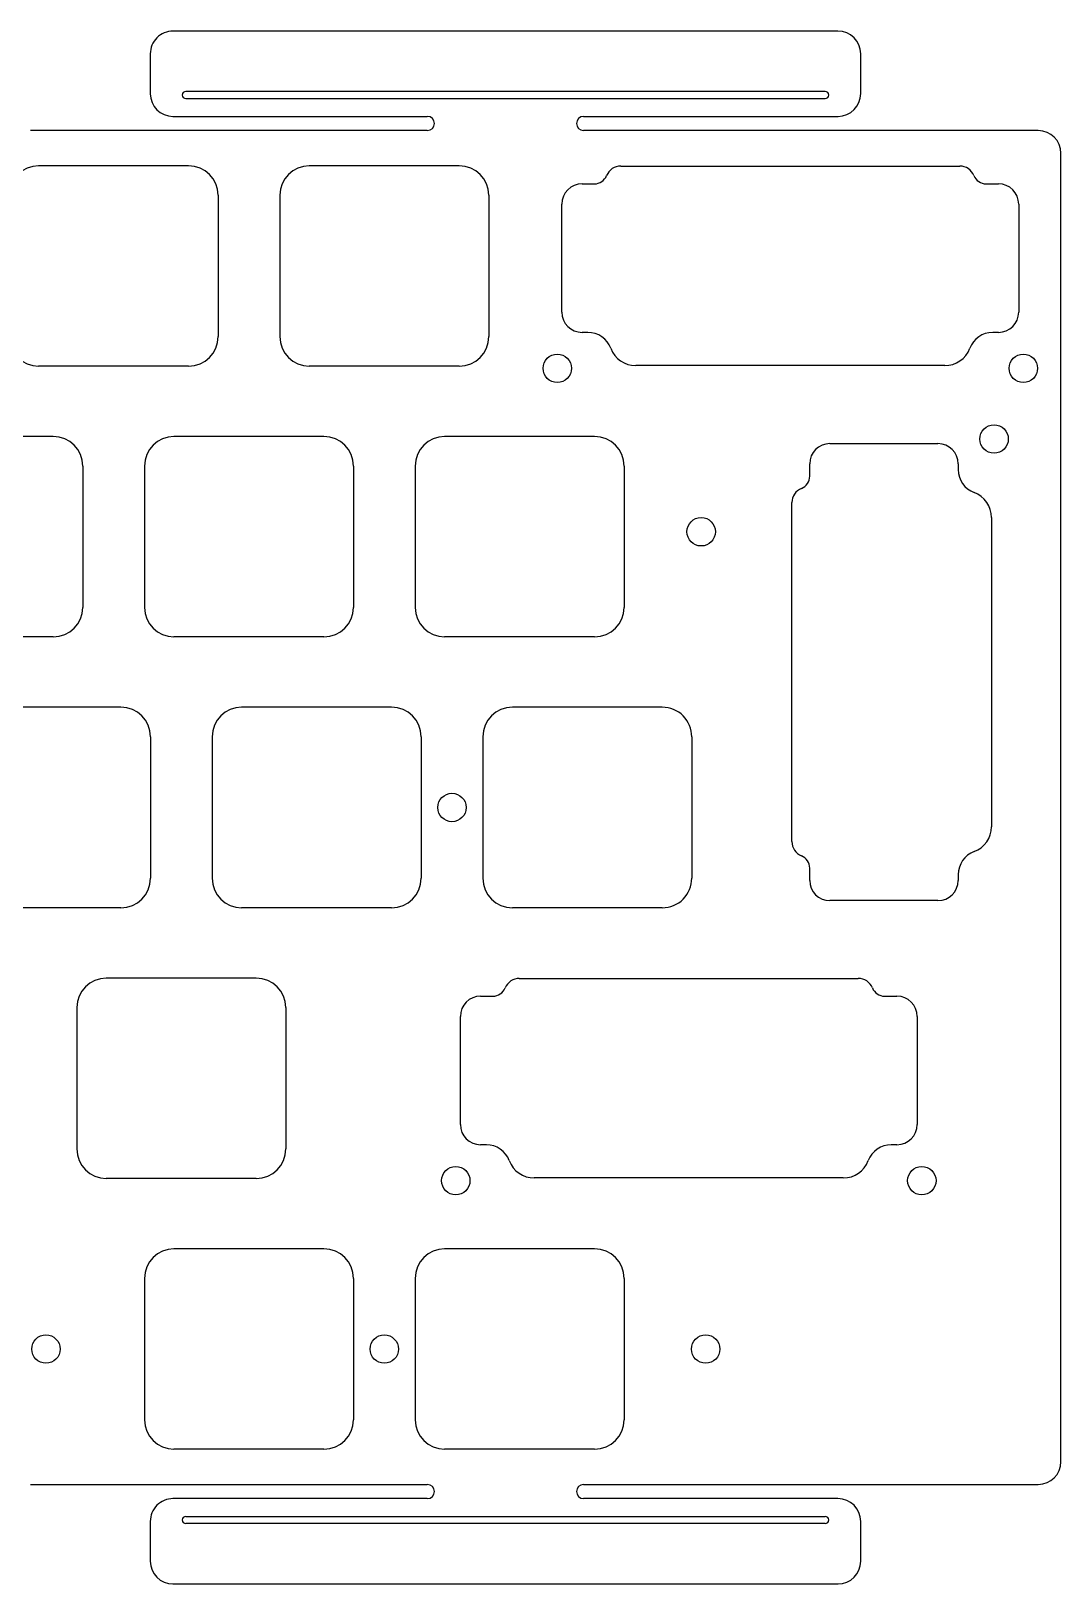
# Model space of a CAD drawing. Header units: millimetres. Extents: x -10 to 276, y -93 to 17.
# Drawn here: x 203.7 to 276.2, y -92.7 to 16.5 of the extents above; entities that cross this region are included whole.
import ezdxf

# ---------------------------------------------------------------- set-up
doc = ezdxf.new("R2010")
doc.units = ezdxf.units.MM
doc.layers.add('BLACK', color=7, linetype='CONTINUOUS')
doc.layers.add('Edge.Cuts', color=53, linetype='CONTINUOUS')

msp = doc.modelspace()

# ---------------------------------------------------------------- linework, layer by layer
at = {"layer": 'BLACK', "linetype": 'Continuous'}
for p, q in [((260.5299, 16.525), (213.729918, 16.525)), ((212.129918, 14.925), (212.129918, 12.117411)), ((262.129918, 12.125), (262.129918, 14.925)), ((259.6299, 12.275), (214.6299, 12.275)), ((214.6299, 11.775), (259.6299, 11.775)), ((213.7299, 10.525), (231.6299, 10.525)), ((242.6299, 10.525), (260.537275, 10.525)), ((231.6299, 9.525), (203.690975, 9.525)), ((274.625, 9.525), (242.6299, 9.525)), ((276.225, -84.125), (276.225, 7.925)), ((214.825, 7.05), (204.275, 7.05)), ((233.875, 7.05), (223.325, 7.05)), ((216.9, 4.975), (216.9, -4.975)), ((221.25, 4.975), (221.25, -4.975)), ((235.95, 4.975), (235.95, -4.975)), ((214.825, -7.05), (204.275, -7.05)), ((233.875, -7.05), (223.325, -7.05)), ((205.3, -12), (194.75, -12)), ((224.35, -12), (213.8, -12)), ((243.4, -12), (232.85, -12)), ((207.375, -14.075), (207.375, -24.025)), ((211.725, -14.075), (211.725, -24.025)), ((226.425, -14.075), (226.425, -24.025)), ((230.775, -14.075), (230.775, -24.025)), ((245.475, -14.075), (245.475, -24.025)), ((205.3, -26.1), (194.75, -26.1)), ((224.35, -26.1), (213.8, -26.1)), ((243.4, -26.1), (232.85, -26.1)), ((210.0625, -31.05), (199.5125, -31.05)), ((229.1125, -31.05), (218.5625, -31.05)), ((212.1375, -33.125), (212.1375, -43.075)), ((216.4875, -33.125), (216.4875, -43.075)), ((231.1875, -33.125), (231.1875, -43.075)), ((210.0625, -45.15), (199.5125, -45.15)), ((229.1125, -45.15), (218.5625, -45.15)), ((219.5875, -50.1), (209.0375, -50.1)), ((206.9625, -52.175), (206.9625, -62.125)), ((221.6625, -52.175), (221.6625, -62.125)), ((219.5875, -64.2), (209.0375, -64.2)), ((203.690975, -85.725), (231.6299, -85.725)), ((242.6299, -85.725), (274.625, -85.725)), ((231.6299, -86.725), (213.729918, -86.725)), ((260.5299, -86.725), (242.6299, -86.725)), ((212.129918, -88.325), (212.129918, -91.132375)), ((214.6299, -87.975), (259.6299, -87.975)), ((259.6299, -88.475), (214.6299, -88.475)), ((262.129918, -91.125), (262.129918, -88.325)), ((213.7299, -92.725), (260.537489, -92.725))]:
    msp.add_line(p, q, dxfattribs=at)
at = {"layer": 'BLACK'}
msp.add_circle((250.9012, -18.7), 1, dxfattribs=at)
for centre, radius, start, end in [((213.7299, 14.925), 1.599982, 89.99935542, 180), ((260.5299, 14.925), 1.6, 0, 90), ((213.7299, 12.125), 1.6, 180.27176206, 270), ((214.6299, 12.025), 0.25, 90, 270), ((259.6299, 12.025), 0.25, 270, 90), ((260.5299, 12.125), 1.600018, 270.26409586, 0), ((231.6299, 10.025), 0.5, 270, 90), ((242.6299, 10.025), 0.5, 90, 270), ((274.625, 7.925), 1.6, 0, 90), ((204.275, 4.975), 2.075, 90, 180), ((214.825, 4.975), 2.075, 0, 90), ((223.325, 4.975), 2.075, 90, 180), ((233.875, 4.975), 2.075, 0, 90), ((204.275, -4.975), 2.075, 180, 270), ((214.825, -4.975), 2.075, 270, 0), ((223.325, -4.975), 2.075, 180, 270), ((233.875, -4.975), 2.075, 270, 0), ((205.3, -14.075), 2.075, 0, 90), ((213.8, -14.075), 2.075, 90, 180), ((224.35, -14.075), 2.075, 0, 90), ((232.85, -14.075), 2.075, 90, 180), ((243.4, -14.075), 2.075, 0, 90), ((205.3, -24.025), 2.075, 270, 0), ((213.8, -24.025), 2.075, 180, 270), ((224.35, -24.025), 2.075, 270, 0), ((232.85, -24.025), 2.075, 180, 270), ((243.4, -24.025), 2.075, 270, 0), ((210.0625, -33.125), 2.075, 0, 90), ((218.5625, -33.125), 2.075, 90, 180), ((229.1125, -33.125), 2.075, 0, 90), ((210.0625, -43.075), 2.075, 270, 0), ((218.5625, -43.075), 2.075, 180, 270), ((229.1125, -43.075), 2.075, 270, 0), ((209.0375, -52.175), 2.075, 90, 180), ((219.5875, -52.175), 2.075, 0, 90), ((209.0375, -62.125), 2.075, 180, 270), ((219.5875, -62.125), 2.075, 270, 0), ((274.625, -84.125), 1.6, 270, 0), ((231.6299, -86.225), 0.5, 270, 90), ((242.6299, -86.225), 0.5, 90, 270), ((213.7299, -88.325), 1.599982, 89.99935542, 180), ((260.5299, -88.325), 1.6, 0, 90), ((214.6299, -88.225), 0.25, 90, 270), ((259.6299, -88.225), 0.25, 270, 90), ((213.7299, -91.125), 1.6, 180.26409883, 270), ((260.5299, -91.125), 1.600018, 270.27175901, 0)]:
    msp.add_arc(centre, radius, start, end, dxfattribs=at)
at = {"layer": 'Edge.Cuts', "linetype": 'CONTINUOUS'}
for p, q in [((245.24718, 7.0276), (269.10242, 7.0276)), ((242.52436, 5.77544), (243.38997, 5.77544)), ((270.95963, 5.77544), (271.82524, 5.77544)), ((241.09936, -3.25044), (241.09936, 4.35044)), ((273.25024, 4.35044), (273.25024, -3.25044)), ((242.9284, -4.67544), (242.52436, -4.67544)), ((271.82524, -4.67544), (271.4212, -4.67544)), ((268.0503, -7.01191), (246.2993, -7.01191)), ((259.96831, -12.49976), (267.56919, -12.49976)), ((258.54331, -14.79037), (258.54331, -13.92476)), ((268.99419, -13.92476), (268.99419, -14.3288)), ((257.29115, -40.50282), (257.29115, -16.64758)), ((271.33066, -17.6997), (271.33066, -39.4507)), ((248.16875, -31.05), (237.618749, -31.05)), ((235.54375, -33.125), (235.54375, -43.075001)), ((250.24375, -33.125), (250.24375, -43.075)), ((258.54331, -43.22564), (258.54331, -42.36003)), ((268.99419, -42.8216), (268.99419, -43.22564)), ((267.56919, -44.65064), (259.96831, -44.65064)), ((248.16875, -45.15), (237.61875, -45.15)), ((238.10343, -50.1224), (261.95867, -50.1224)), ((235.38061, -51.37456), (236.24622, -51.37456)), ((263.81588, -51.37456), (264.68149, -51.37456)), ((233.95561, -60.40044), (233.95561, -52.79956)), ((266.10649, -52.79956), (266.10649, -60.40044)), ((235.78465, -61.82544), (235.38061, -61.82544)), ((264.68149, -61.82544), (264.27745, -61.82544)), ((260.90655, -64.16191), (239.15555, -64.16191)), ((224.35, -69.15), (213.799999, -69.15)), ((224.35, -69.15), (213.799999, -69.15)), ((243.4, -69.15), (232.849999, -69.15)), ((243.4, -69.15), (232.849999, -69.15)), ((211.725, -71.225), (211.725, -81.175001)), ((211.725, -71.225), (211.725, -81.175001)), ((226.425, -71.225), (226.425, -81.175)), ((226.425, -71.225), (226.425, -81.175)), ((230.775, -71.225), (230.775, -81.175001)), ((230.775, -71.225), (230.775, -81.175001)), ((245.475, -71.225), (245.475, -81.175)), ((245.475, -71.225), (245.475, -81.175)), ((224.35, -83.25), (213.8, -83.25)), ((224.35, -83.25), (213.8, -83.25)), ((243.4, -83.25), (232.85, -83.25)), ((243.4, -83.25), (232.85, -83.25))]:
    msp.add_line(p, q, dxfattribs=at)
at = {"layer": 'Edge.Cuts'}
for centre in [(240.775, -7.2), (273.575, -7.2), (271.51875, -12.175), (233.3625, -38.1), (233.63125, -64.35), (266.43125, -64.35), (204.7875, -76.2), (228.6, -76.2), (251.221875, -76.2)]:
    msp.add_circle(centre, 1, dxfattribs=at)
for centre, radius, start, end in [((245.2472, 5.9526), 1.075006, 90.00106597, 157.97610066), ((269.1024, 5.9526), 1.075, 22.02389934, 89.99893403), ((242.52436, 4.35044), 1.425, 90, 180), ((243.38997, 6.70385), 0.928411, -90, -22.02270195), ((270.9596, 6.7039), 0.92846, -157.97374324, -89.99814868), ((271.82524, 4.35044), 1.425, 0, 90), ((242.52436, -3.25044), 1.425, -180, -90), ((271.8252, -3.2504), 1.42504, -89.99839174, -0.00160826), ((242.92841, -6.40037), 1.72493, 20.54597615, 90.00033216), ((271.4212, -6.4004), 1.724938, 90, 159.45340178), ((246.29931, -5.13696), 1.87495, -159.45407657, -90.00030559), ((268.0503, -5.137), 1.874943, -90, -20.54506499), ((259.96831, -13.92476), 1.425, 90, 180), ((267.56915, -13.9248), 1.42504, 0.00160826, 89.99839174), ((257.61485, -14.7904), 0.92846, -67.97374324, 0.00185132), ((270.71915, -14.3288), 1.724938, -180, -110.54659822), ((258.36615, -16.6476), 1.075, 112.02389934, 179.99893403), ((269.45575, -17.6997), 1.874943, 0, 69.45493501), ((237.6188, -33.125), 2.07505, 90.00140823, 180), ((248.1688, -33.125), 2.075, 0, 90.00138062), ((269.45571, -39.45069), 1.87495, -69.45407657, -0.00030559), ((258.36615, -40.5028), 1.075006, -179.99893403, -112.02389934), ((257.6149, -42.36003), 0.928411, 0, 67.97729805), ((270.71912, -42.82159), 1.72493, -249.45402385, -179.99966784), ((237.6188, -43.075), 2.075, -179.99997239, -90.00138062), ((248.1688, -43.075), 2.07495, -90.00138062, 0), ((259.96831, -43.22564), 1.425, -180, -90), ((267.56919, -43.22564), 1.425, -90, 0), ((238.10345, -51.1974), 1.075006, 90.00106597, 157.97610066), ((261.95865, -51.1974), 1.075, 22.02389934, 89.99893403), ((236.24622, -50.44615), 0.928411, -90, -22.02270195), ((263.81585, -50.4461), 0.92846, -157.97374324, -89.99814868), ((235.38061, -52.79956), 1.425, 90, 180), ((264.68149, -52.79956), 1.425, 0, 90), ((235.38061, -60.40044), 1.425, -180, -90), ((264.68145, -60.4004), 1.42504, -89.99839174, -0.00160826), ((235.78466, -63.55037), 1.72493, 20.54597615, 90.00033216), ((264.27745, -63.5504), 1.724938, 90, 159.45340178), ((239.15556, -62.28696), 1.87495, -159.45407657, -90.00030559), ((260.90655, -62.287), 1.874943, -90, -20.54506499), ((213.8, -71.225), 2.075, 90.00002761, 180), ((213.8, -71.225), 2.075, 90.00002761, 180), ((224.35, -71.225), 2.075, 0, 90), ((224.35, -71.225), 2.075, 0, 90), ((232.85, -71.225), 2.075, 90.00002761, 180), ((232.85, -71.225), 2.075, 90.00002761, 180), ((243.4, -71.225), 2.075, 0, 90), ((243.4, -71.225), 2.075, 0, 90), ((213.8, -81.175), 2.075, -179.99997239, -90), ((213.8, -81.175), 2.075, -179.99997239, -90), ((224.35, -81.175), 2.075, -90, 0), ((224.35, -81.175), 2.075, -90, 0), ((232.85, -81.175), 2.075, -179.99997239, -90), ((232.85, -81.175), 2.075, -179.99997239, -90), ((243.4, -81.175), 2.075, -90, 0), ((243.4, -81.175), 2.075, -90, 0)]:
    msp.add_arc(centre, radius, start, end, dxfattribs=at)

doc.saveas('drawing.dxf')
